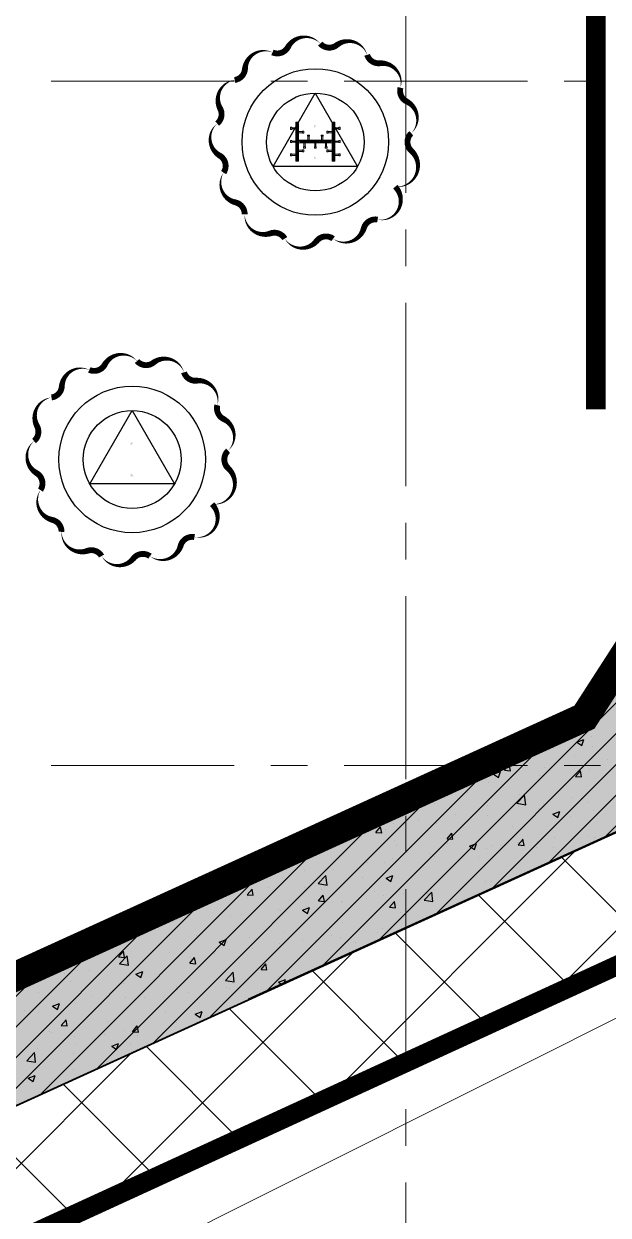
# Model space of a CAD drawing. Header units: millimetres. Extents: x -346728 to 1320345, y -537202 to -385966.
# Drawn here: x 451812 to 457794, y -473542 to -461355 of the extents above; entities that cross this region are included whole.
import ezdxf
from ezdxf.xclip import XClip

# ---------------------------------------------------------------- set-up
doc = ezdxf.new("R2010")
doc.units = ezdxf.units.MM
doc.header["$LTSCALE"] = 100
doc.header["$XCLIPFRAME"] = 2
for name, pattern in [('DASHED2', [0.375, 0.25, -0.125]), ('HIDDEN', [9.525, 6.35, -3.175]), ('X1326_GLB$0$CENTER', [2, 1.25, -0.25, 0.25, -0.25])]:
    doc.linetypes.add(name, pattern=pattern)
for name, color, linetype, lineweight in [('0 T TEXT', 7, 'Continuous', 13), ('KCMANH', 8, 'Continuous', 13), ('KINGPOST', 5, 'Continuous', 20), ('L.DUONG', 234, 'Continuous', 15), ('LINE', 7, 'Continuous', 13), ('X1326_GLB$0$A-tim', 8, 'X1326_GLB$0$CENTER', 9)]:
    doc.layers.add(name, color=color, linetype=linetype, lineweight=lineweight)
for name, color, linetype in [('DM', 8, 'Continuous'), ('hach', 253, 'Continuous'), ('PL', 3, 'Continuous'), ('thep doc', 6, 'Continuous'), ('W2', 4, 'Continuous'), ('XR_1326_csPL$0$hach', 253, 'Continuous'), ('XR_1326_csPL$0$W2', 4, 'Continuous')]:
    doc.layers.add(name, color=color, linetype=linetype)
doc.linetypes.add('FENCELINE2', pattern='A,0.25,-0.1,[132,ltypeshp.shx,S=0.1,R=0,X=-0.1,Y=0],-0.1,1', length=1.45)
pattern_1 = [(45, (188543.33, 11377564.439), (-8.980256121, 8.980256121), []), (135, (188543.33, 11377564.439), (-8.980256121, -8.980256121), [])]

# ---------------------------------------------------------------- blocks, each defined once
blk = doc.blocks.new('LVL-KHUNGTEN')
blk.add_lwpolyline([(61072.9, 41092.8), (119123.5, 41092.8), (119123.5, 61.9), (61072.9, 61.9)], close=True)
blk = doc.blocks.new('mb duong hh')
at = {"layer": '0 T TEXT', "color": 8, "linetype": 'DASHED2', "ltscale": 300}
blk.add_lwpolyline([(75940, 34596), (80501, 41668), (80491, 88861), (75484, 93868), (-20031, 93860), (-33610, 75885), (-26182, 55955), (-6300, 2612), (0, 0)], close=True, dxfattribs=at)
at = {"layer": 'LINE', "color": 252, "lineweight": 9}
blk.add_lwpolyline([(46995, 21406), (48214, 19209), (55528, 22490), (79633, 34556), (82900, 40330), (83008, 48620), (83152, 58204), (83577, 88420), (83093, 88629)], dxfattribs=at)
blk = doc.blocks.new('MB HANG RAO TAM')
h = blk.add_hatch()
h.set_pattern_fill('ANSI37', color=8, scale=7000, style=0)
h.set_pattern_definition([(45, (527887.4, 631399.9), (-618.7184, 618.7184), []), (135, (527887.4, 631399.9), (-618.7184, -618.7184), [])])
h.paths.add_polyline_path([(89794, 74797), (94796, 69797), (94804, 22611), (90246, 15544), (52523, -1634), (34324, -9922), (14325, -19029), (8025, -16417), (-19267, 56832), (-5688, 74797), (41806, 74797), (65797, 74797)], flags=16)
h.paths.add_polyline_path([(-17293, 40146), (-15160, 40938), (-12777, 34516), (-15127, 33730), (-10493, 20001), (4784, -19373), (12548, -21453), (91490, 14752), (95488, 20874), (95620, 46027), (95770, 74597), (91825, 78101), (52350, 76926), (14008, 75822), (-9259, 75871), (-23844, 71027), (-24251, 60760)])
at = {"layer": 'L.DUONG', "color": 94, "linetype": 'FENCELINE2', "ltscale": 25, "const_width": 200, "elevation": 7850}
blk.add_lwpolyline([(13898, 75822), (14369, 75824), (20809, 75968), (32497, 76335), (48850, 76822), (75776, 77623), (91825, 78101), (95770, 74597), (95712, 63657), (95684, 58344), (95610, 44235), (95553, 33268), (95488, 20874), (91490, 14752), (75806, 7559), (49624, -4449), (26632, -14994), (12548, -21453), (4784, -19373), (0, -7161), (-6626, 9890)], dxfattribs=at)
at = {"layer": 'XR_1326_csPL$0$W2', "color": 7, "ltscale": 0.5, "elevation": 0}
blk.add_lwpolyline([(8025, -16417), (14325, -19029), (90246, 15544), (94804, 22611), (94796, 69797), (89794, 74797), (-5688, 74797), (-19267, 56832)], close=True, dxfattribs=at)
blk = doc.blocks.new('KP50')
at = {"ltscale": 0.1}
h = blk.add_hatch(color=6, dxfattribs=at)
h.dxf.hatch_style = 1
h.paths.add_polyline_path([(14, 171), (-14, 171), (-14, 142)])
h.paths.add_polyline_path([(-14, -142), (-14, -171), (14, -171)])
at = {"layer": 'KCMANH', "linetype": 'ByBlock'}
h = blk.add_hatch(dxfattribs=at)
h.set_pattern_fill('ANSI37', color=6, scale=4, style=0)
h.set_pattern_definition(pattern_1)
h.paths.add_polyline_path([(-200, 200), (-200, 171), (200, 171), (200, 200)])
h = blk.add_hatch(dxfattribs=at)
h.set_pattern_fill('ANSI37', color=6, scale=4, style=0)
h.set_pattern_definition([(45, (188728.93, 11377564.439), (-8.980256121, 8.980256121), []), (135, (188728.93, 11377564.439), (-8.980256121, -8.980256121), [])])
h.paths.add_polyline_path([(14, 171), (-14, 142), (-14, -142), (14, -171)])
h = blk.add_hatch(dxfattribs=at)
h.set_pattern_fill('ANSI37', color=6, scale=4, style=0)
h.set_pattern_definition(pattern_1)
h.paths.add_polyline_path([(-200, -171), (-200, -200), (200, -200), (200, -171)])
for p, q in [((-125, 253), (-146, 253)), ((-146, 240), (-146, 253)), ((-125, 240), (-125, 253)), ((-10, 253), (10, 253)), ((-10, 240), (-10, 253)), ((10, 240), (10, 253)), ((125, 253), (146, 253)), ((125, 240), (125, 253)), ((146, 240), (146, 253)), ((-125, 240), (-146, 240)), ((-142, 200), (-142, 240)), ((-129, 200), (-129, 240)), ((-85, 131), (-106, 131)), ((-106, 131), (-106, 118)), ((-102, 171), (-102, 131)), ((-89, 171), (-89, 131)), ((-85, 131), (-85, 118)), ((-10, 240), (10, 240)), ((-6, 200), (-6, 240)), ((6, 200), (6, 240)), ((85, 131), (106, 131)), ((85, 131), (85, 118)), ((89, 171), (89, 131)), ((102, 171), (102, 131)), ((106, 131), (106, 118)), ((125, 240), (146, 240)), ((129, 200), (129, 240)), ((142, 200), (142, 240)), ((-85, 118), (-106, 118)), ((-67, 100), (-67, 120)), ((-54, 120), (-67, 120)), ((-54, 100), (-67, 100)), ((-67, 10), (-67, -10)), ((-54, 10), (-67, 10)), ((-54, 100), (-54, 120)), ((-14, 116), (-54, 116)), ((-14, 104), (-54, 104)), ((-54, 10), (-54, -10)), ((-14, 6), (-54, 6)), ((14, 76), (54, 76)), ((14, 64), (54, 64)), ((54, 60), (54, 80)), ((54, 80), (67, 80)), ((54, 60), (67, 60)), ((67, 60), (67, 80)), ((85, 118), (106, 118)), ((-85, -118), (-106, -118)), ((-106, -131), (-106, -118)), ((-85, -131), (-85, -118)), ((-54, -10), (-67, -10)), ((-67, -100), (-67, -120)), ((-54, -100), (-67, -100)), ((-54, -120), (-67, -120)), ((-14, -6), (-54, -6)), ((-54, -100), (-54, -120)), ((-14, -104), (-54, -104)), ((-14, -116), (-54, -116)), ((14, -64), (54, -64)), ((14, -76), (54, -76)), ((54, -60), (54, -80)), ((54, -60), (67, -60)), ((54, -80), (67, -80)), ((67, -60), (67, -80)), ((85, -118), (106, -118)), ((85, -131), (85, -118)), ((106, -131), (106, -118)), ((-125, -240), (-146, -240)), ((-146, -240), (-146, -253)), ((-142, -200), (-142, -240)), ((-129, -200), (-129, -240)), ((-125, -240), (-125, -253)), ((-85, -131), (-106, -131)), ((-102, -171), (-102, -131)), ((-89, -171), (-89, -131)), ((-10, -240), (10, -240)), ((-10, -240), (-10, -253)), ((-6, -200), (-6, -240)), ((6, -200), (6, -240)), ((10, -240), (10, -253)), ((85, -131), (106, -131)), ((89, -171), (89, -131)), ((102, -171), (102, -131)), ((125, -240), (146, -240)), ((125, -240), (125, -253)), ((129, -200), (129, -240)), ((142, -200), (142, -240)), ((146, -240), (146, -253)), ((-125, -253), (-146, -253)), ((-10, -253), (10, -253)), ((125, -253), (146, -253))]:
    blk.add_line(p, q, dxfattribs=at)
at = {"layer": 'KINGPOST', "color": 6, "linetype": 'ByBlock'}
for p, q in [((-200, 200), (200, 200)), ((-200, 171), (-200, 200)), ((-200, 171), (200, 171)), ((-14, 171), (-14, -171)), ((-14, 142), (14, 171)), ((14, 171), (14, -171)), ((200, 171), (200, 200)), ((-200, -171), (200, -171)), ((-200, -171), (-200, -200)), ((-200, -200), (200, -200)), ((-14, -142), (14, -171)), ((200, -171), (200, -200))]:
    blk.add_line(p, q, dxfattribs=at)
blk.add_lwpolyline([(-14, 0), (14, 0)], dxfattribs=at)
blk = doc.blocks.new('B1 Kingpost Layout Plan1')
at = {"layer": 'KCMANH', "linetype": 'ByBlock', "rotation": 90}
blk.add_blockref('KP50', (84200, -47794, 0), dxfattribs=at)

msp = doc.modelspace()

# ---------------------------------------------------------------- hatches: boundary and pattern name
at = {"ltscale": 0.1}
h = msp.add_hatch(color=6, dxfattribs=at)
h.dxf.hatch_style = 1
h.paths.add_polyline_path([(454810.6, -462393), (454781.8, -462393), (454781.8, -462421.8)])
h.paths.add_polyline_path([(454781.8, -462706.6), (454781.8, -462735.4), (454810.6, -462735.4)])
h = msp.add_hatch(color=6, dxfattribs=at)
h.dxf.hatch_style = 1
h.paths.add_polyline_path([(452935.6, -465640.6), (452906.8, -465640.6), (452906.8, -465669.4)])
h.paths.add_polyline_path([(452906.8, -465954.2), (452906.8, -465983), (452935.6, -465983)])
at = {"layer": 'hach'}
h = msp.add_hatch(dxfattribs=at)
h.set_pattern_fill('ANSI31', color=256, scale=70)
h.set_pattern_definition([(45, (342151.22, -508591.22), (-157.15448, 157.15448), [])])
h.paths.add_polyline_path([(362433.4, -410142.2), (348853.9, -428107.5), (376146.7, -501359), (382446.8, -503970.9), (458369.1, -469396.6), (462927.9, -462329.4), (462919.8, -415142.7), (457917.8, -410142.2)])
h.paths.add_polyline_path([(363030.6, -411342.2), (350208.3, -428305.7), (377088.8, -500450.6), (382424.3, -502662.6), (457551.5, -468450.4), (461727.8, -461976.1), (461719.7, -415639.4), (457420.9, -411342.2)], flags=16)
h = msp.add_hatch(dxfattribs=at)
h.set_pattern_fill('AR-CONC', color=256, scale=4)
h.set_pattern_definition([(50, (342151.2, -508591.2), (728.7387, -63.7563), [76.2, -838.2]), (355, (342151.2, -508591.2), (-140.9737, 764.2274), [60.96, -670.5623]), (100.45144, (342211.95, -508596.54), (587.765, 700.471), [64.76, -712.361]), (46.1842, (342151.2, -508388), (1084.316, -168.1693), [114.3, -1257.3]), (96.63556, (342241.6, -508402), (949.6165, 989.7045), [97.14, -1068.5424]), (351.18415, (342151.2, -508388), (949.6165, 989.7045), [91.44, -1005.839]), (21, (342252.8, -508438.8), (606.4576, -409.0608), [76.2, -838.2]), (326, (342252.8, -508438.8), (247.208, 736.752), [60.96, -670.56]), (71.45144, (342303.36, -508472.9), (853.6657, 327.691), [64.76, -712.3598]), (37.5, (342151.22, -508591.22), (12.3544, 338.22016), [0, -662.432, 0, -680.72, 0, -673.1]), (7.5, (342151.22, -508591.22), (267.27865, 400.7223), [0, -388.112, 0, -647.192, 0, -256.54]), (327.5, (341924.65, -508591.22), (542.3624, -22.91498), [0, -254, 0, -792.48, 0, -1051.56]), (317.5, (341823.05, -508591.2), (592.5167, 101.706), [0, -330.2, 0, -526.288, 0, -746.76])])
h.paths.add_polyline_path([(362433.4, -410142.2), (348853.9, -428107.5), (376146.7, -501359), (382446.8, -503970.9), (458369.1, -469396.6), (462927.9, -462329.4), (462919.8, -415142.7), (457917.8, -410142.2)])
h.paths.add_polyline_path([(363030.6, -411342.2), (350208.3, -428305.7), (377088.8, -500450.6), (382424.3, -502662.6), (457551.5, -468450.4), (461727.8, -461976.1), (461719.7, -415639.4), (457420.9, -411342.2)], flags=16)

# ---------------------------------------------------------------- linework, layer by layer
at = {"color": 6, "elevation": -2718.3}
for points in [[(455778.3, -462474.4, 0, 60, 0.5205671), (455731.6, -462149.9, 60, 60, -0.3534527), (455668, -462008.8, 0, 60, 0.5205671), (455455.6, -461758.5, 60, 60, -0.3534915), (455326.6, -461672.8, 0, 60, 0.5205671), (455013.8, -461573.9, 60, 60, -0.3944899), (454846.5, -461557.5, 0, 60, 0.520567), (454515.6, -461594.2, 60, 60, -0.3907151), (454357.4, -461647.7, 0, 60, 0.520567), (454076.1, -461816.5, 60, 60, -0.3534934), (453970.5, -461929.8, 0, 60, 0.5205671), (453822, -462222.5, 60, 60, -0.3571345), (453791.7, -462375.6, 0, 60, 0.520567), (453817.4, -462703.3, 60, 60, -0.4289707), (453857.7, -462877.2, 0, 60, 0.520567), (453978.5, -463182, 60, 60, -0.3534582), (454073.1, -463304.5, 0, 60, 0.520567), (454337.8, -463498.6, 60, 60, -0.3534893), (454483.1, -463552, 0, 60, 0.5205671), (454810.3, -463575.6, 60, 60, -0.3982747), (454978.3, -463553.7, 0, 60, 0.520567), (455292.9, -463445.2, 60, 60, -0.3869502), (455434, -463358.1, 0, 60, 0.7314349), (455614.6, -463021.8, 0, 60, 0.7206829), (455779.2, -462654.8, 60, 60, -0.4358983)], [(453903.3, -465722, 0, 60, 0.5205671), (453856.6, -465397.5, 60, 60, -0.3534527), (453793, -465256.4, 0, 60, 0.5205671), (453580.6, -465006.1, 60, 60, -0.3534915), (453451.6, -464920.4, 0, 60, 0.5205671), (453138.8, -464821.5, 60, 60, -0.3944899), (452971.5, -464805.1, 0, 60, 0.520567), (452640.6, -464841.8, 60, 60, -0.3907151), (452482.4, -464895.2, 0, 60, 0.520567), (452201.1, -465064.1, 60, 60, -0.3534934), (452095.5, -465177.4, 0, 60, 0.5205671), (451947, -465470.1, 60, 60, -0.3571345), (451916.7, -465623.2, 0, 60, 0.520567), (451942.4, -465950.9, 60, 60, -0.4289707), (451982.7, -466124.8, 0, 60, 0.520567), (452103.5, -466429.6, 60, 60, -0.3534582), (452198.1, -466552.1, 0, 60, 0.520567), (452462.8, -466746.2, 60, 60, -0.3534893), (452608.1, -466799.6, 0, 60, 0.5205671), (452935.3, -466823.2, 60, 60, -0.3982747), (453103.3, -466801.2, 0, 60, 0.520567), (453417.9, -466692.8, 60, 60, -0.3869502), (453559, -466605.7, 0, 60, 0.7314349), (453739.6, -466269.4, 0, 60, 0.7206829), (453904.2, -465902.4, 60, 60, -0.4358983)]]:
    msp.add_lwpolyline(points, format="xyseb", close=True, dxfattribs=at)
at = {"layer": 'PL', "elevation": -1404.9}
for points in [[(455229.2, -462814.2), (454363.2, -462814.2), (454796.2, -462064.2)], [(455229.2, -462814.2), (454363.2, -462814.2), (454796.2, -462064.2)], [(453354.2, -466061.8), (452488.2, -466061.8), (452921.2, -465311.8)], [(453354.2, -466061.8), (452488.2, -466061.8), (452921.2, -465311.8)]]:
    msp.add_lwpolyline(points, close=True, dxfattribs=at)
at = {"layer": 'PL'}
for centre, radius in [((454796.2, -462564.2, -1404.9), 750), ((454796.2, -462564.2, -1404.9), 750), ((454796.2, -462564.2, -1404.9), 500), ((454796.2, -462564.2, -1404.9), 500), ((452921.2, -465811.8, -1404.9), 750), ((452921.2, -465811.8, -1404.9), 750), ((452921.2, -465811.8, -1404.9), 500), ((452921.2, -465811.8, -1404.9), 500)]:
    msp.add_circle(centre, radius, dxfattribs=at)
at = {"layer": 'W2', "ltscale": 0.5, "elevation": -1404.9}
for points in [[(362433.4, -410142.2), (348853.9, -428107.5), (376146.7, -501359), (382446.8, -503970.9), (458369.1, -469396.6), (462927.9, -462329.4), (462919.6, -415142.1), (457917.8, -410142.2)], [(363030.6, -411342.2), (350208.3, -428305.7), (377088.8, -500450.6), (382424.3, -502662.6), (457551.5, -468450.4), (461727.8, -461976.1), (461719.7, -415639.4), (457420.9, -411342.2)]]:
    msp.add_lwpolyline(points, close=True, dxfattribs=at)
at = {"layer": 'X1326_GLB$0$A-tim', "ltscale": 15}
for p, q in [((455721.3, -398208.6, -1404.9), (455721.3, -512162.7, -1404.9)), ((341092.1, -461941.6, -1404.9), (475778.7, -461941.6, -1404.9)), ((341092.1, -468941.8, -1404.9), (475778.7, -468941.8, -1404.9))]:
    msp.add_line(p, q, dxfattribs=at)
at = {"layer": 'XR_1326_csPL$0$hach', "color": 250}
for p, q in [((455451.2, -470725.4, -1404.9), (461257.1, -464919.5, -1404.9)), ((456028.4, -470462.5, -1404.9), (460685.9, -465805, -1404.9)), ((456605.5, -470199.7, -1404.9), (460114.6, -466690.6, -1404.9)), ((457182.6, -469936.9, -1404.9), (459543.4, -467576.1, -1404.9)), ((457655.2, -468396.8, -1404.9), (457655.2, -468396.8, -1404.9)), ((457759.8, -469674.1, -1404.9), (458972.2, -468461.7, -1404.9)), ((454874.1, -470988.2, -1404.9), (457295.3, -468567, -1404.9)), ((457412, -468560.5, -1404.9), (457412, -468560.5, -1404.9)), ((457666.4, -468527, -1404.9), (457666.4, -468527, -1404.9)), ((457105.9, -468708.2, -1404.9), (457105.9, -468708.2, -1404.9)), ((457474.6, -468702.3, -1404.9), (457545.7, -468675, -1404.9)), ((457474.6, -468702.4, -1404.9), (457525.1, -468736.5, -1404.9)), ((457525.1, -468736.5, -1404.9), (457545.7, -468675.1, -1404.9)), ((457619.1, -468643.1, -1404.9), (457619.1, -468643.1, -1404.9)), ((454297, -471251, -1404.9), (456718.1, -468829.9, -1404.9)), ((457089.3, -468723.8, -1404.9), (457089.3, -468723.8, -1404.9)), ((457631.6, -468746.7, -1404.9), (457631.6, -468746.7, -1404.9)), ((456732.5, -468990.8, -1404.9), (456781.5, -468932.4, -1404.9)), ((456793, -468996.2, -1404.9), (456781.3, -468932.5, -1404.9)), ((456858.2, -468955.8, -1404.9), (456858.2, -468955.8, -1404.9)), ((457399.1, -468927.7, -1404.9), (457399.1, -468927.7, -1404.9)), ((457450.7, -468854.1, -1404.9), (457450.7, -468854.1, -1404.9)), ((457783.9, -468877.1, -1404.9), (457783.9, -468877.1, -1404.9)), ((456265.7, -469057.5, -1404.9), (456265.7, -469057.5, -1404.9)), ((456503.1, -469045.7, -1404.9), (456503.1, -469045.7, -1404.9)), ((456620.9, -469030, -1404.9), (456692.1, -469002.7, -1404.9)), ((456620.9, -469030.1, -1404.9), (456671.4, -469064.2, -1404.9)), ((456671.4, -469064.2, -1404.9), (456692, -469002.8, -1404.9)), ((456732.5, -468990.8, -1404.9), (456793.3, -468996.1, -1404.9)), ((457093.6, -469046.4, -1404.9), (457093.6, -469046.4, -1404.9)), ((457144.7, -468961.2, -1404.9), (457144.7, -468961.2, -1404.9)), ((457461.3, -469054.6, -1404.9), (457510.3, -468996.2, -1404.9)), ((457461.3, -469054.6, -1404.9), (457522, -469059.9, -1404.9)), ((457521.8, -469059.9, -1404.9), (457510, -468996.2, -1404.9)), ((457606.8, -468981.4, -1404.9), (457606.8, -468981.4, -1404.9)), ((453719.9, -471513.8, -1404.9), (456141, -469092.7, -1404.9)), ((456044.2, -469194.1, -1404.9), (456044.2, -469194.1, -1404.9)), ((456571.9, -469117.9, -1404.9), (456571.9, -469117.9, -1404.9)), ((456349.1, -469220, -1404.9), (456349.1, -469220, -1404.9)), ((456859.7, -469329.3, -1404.9), (456938.8, -469246.8, -1404.9)), ((456891.4, -469243, -1404.9), (456891.4, -469243, -1404.9)), ((456950, -469343.3, -1404.9), (456938.7, -469246.8, -1404.9)), ((457433.8, -469265.9, -1404.9), (457433.8, -469265.9, -1404.9)), ((457516.6, -469277.8, -1404.9), (457516.6, -469277.8, -1404.9)), ((457594.4, -469319.6, -1404.9), (457594.4, -469319.6, -1404.9)), ((453142.7, -471776.6, -1404.9), (455563.9, -469355.5, -1404.9)), ((455767.2, -469357.8, -1404.9), (455817.8, -469391.9, -1404.9)), ((455767.3, -469357.7, -1404.9), (455838.4, -469330.4, -1404.9)), ((455817.8, -469391.9, -1404.9), (455838.4, -469330.5, -1404.9)), ((456020.9, -469333.6, -1404.9), (456020.9, -469333.6, -1404.9)), ((456563.3, -469356.5, -1404.9), (456563.3, -469356.5, -1404.9)), ((456859.6, -469329.2, -1404.9), (456950, -469343.2, -1404.9)), ((456877.5, -469362, -1404.9), (456877.5, -469362, -1404.9)), ((457081.2, -469384.6, -1404.9), (457081.2, -469384.6, -1404.9)), ((457105.6, -469379.4, -1404.9), (457105.6, -469379.4, -1404.9)), ((457131.8, -469328.5, -1404.9), (457131.8, -469328.5, -1404.9)), ((457227.4, -469439.1, -1404.9), (457298.5, -469411.8, -1404.9)), ((457227.4, -469439.2, -1404.9), (457277.9, -469473.2, -1404.9)), ((457277.9, -469473.2, -1404.9), (457298.5, -469411.9, -1404.9)), ((457648, -469402.3, -1404.9), (457648, -469402.3, -1404.9)), ((455596.7, -469530.6, -1404.9), (455596.7, -469530.6, -1404.9)), ((455851, -469497.1, -1404.9), (455851, -469497.1, -1404.9)), ((456031.9, -469532.3, -1404.9), (456031.9, -469532.3, -1404.9)), ((456235.8, -469446.4, -1404.9), (456235.8, -469446.4, -1404.9)), ((456559.6, -469456.2, -1404.9), (456559.6, -469456.2, -1404.9)), ((456816.2, -469562, -1404.9), (456816.2, -469562, -1404.9)), ((457408.7, -469460.3, -1404.9), (457408.7, -469460.3, -1404.9)), ((452565.6, -472039.4, -1404.9), (454986.7, -469618.3, -1404.9)), ((454913.6, -469685.4, -1404.9), (454984.7, -469658.1, -1404.9)), ((454913.6, -469685.5, -1404.9), (454964.1, -469719.6, -1404.9)), ((454964.1, -469719.6, -1404.9), (454984.7, -469658.2, -1404.9)), ((454997, -469668.9, -1404.9), (454997, -469668.9, -1404.9)), ((455416, -469627.5, -1404.9), (455465, -469569.1, -1404.9)), ((455416, -469627.5, -1404.9), (455476.8, -469632.8, -1404.9)), ((455476.5, -469632.9, -1404.9), (455464.8, -469569.2, -1404.9)), ((455518.7, -469597.4, -1404.9), (455518.7, -469597.4, -1404.9)), ((456144.8, -469691.3, -1404.9), (456193.7, -469632.9, -1404.9)), ((456205.3, -469696.6, -1404.9), (456193.5, -469632.9, -1404.9)), ((456223.7, -469663.7, -1404.9), (456223.7, -469663.7, -1404.9)), ((457249.3, -469678.5, -1404.9), (457249.3, -469678.5, -1404.9)), ((457582.1, -469657.8, -1404.9), (457582.1, -469657.8, -1404.9)), ((457652.2, -469683.4, -1404.9), (457652.2, -469683.4, -1404.9)), ((455062.2, -469690.7, -1404.9), (455062.2, -469690.7, -1404.9)), ((455604.6, -469713.6, -1404.9), (455604.6, -469713.6, -1404.9)), ((455631.2, -469765.4, -1404.9), (455631.2, -469765.4, -1404.9)), ((456144.8, -469691.3, -1404.9), (456205.5, -469696.6, -1404.9)), ((456146.9, -469736.5, -1404.9), (456146.9, -469736.5, -1404.9)), ((456373.7, -469766.8, -1404.9), (456444.9, -469739.5, -1404.9)), ((456373.7, -469766.9, -1404.9), (456424.2, -469800.9, -1404.9)), ((456424.2, -469800.9, -1404.9), (456444.8, -469739.5, -1404.9)), ((456547.2, -469794.4, -1404.9), (456547.2, -469794.4, -1404.9)), ((456610.2, -469762.7, -1404.9), (456610.2, -469762.7, -1404.9)), ((456689.3, -469759.4, -1404.9), (456689.3, -469759.4, -1404.9)), ((456864.5, -469729.2, -1404.9), (456864.5, -469729.2, -1404.9)), ((456873.5, -469755, -1404.9), (456922.5, -469696.6, -1404.9)), ((456873.5, -469755, -1404.9), (456934.2, -469760.3, -1404.9)), ((456934, -469760.4, -1404.9), (456922.3, -469696.7, -1404.9)), ((457059.7, -469785.1, -1404.9), (457059.7, -469785.1, -1404.9)), ((457068.9, -469722.8, -1404.9), (457068.9, -469722.8, -1404.9)), ((457231.7, -469782.3, -1404.9), (457231.7, -469782.3, -1404.9)), ((451988.5, -472302.3, -1404.9), (454409.6, -469881.1, -1404.9)), ((455038.7, -469867.1, -1404.9), (455038.7, -469867.1, -1404.9)), ((455329.4, -469931.3, -1404.9), (455329.4, -469931.3, -1404.9)), ((455583.7, -469897.8, -1404.9), (455583.7, -469897.8, -1404.9)), ((455968.5, -469847.2, -1404.9), (455968.5, -469847.2, -1404.9)), ((456019.5, -469870.6, -1404.9), (456019.5, -469870.6, -1404.9)), ((456467.2, -469886.8, -1404.9), (456467.2, -469886.8, -1404.9)), ((454084, -470029.4, -1404.9), (454110.4, -470047.3, -1404.9)), ((454110.4, -470047.3, -1404.9), (454122.3, -470012, -1404.9)), ((454446.2, -469968.8, -1404.9), (454446.2, -469968.8, -1404.9)), ((454687.7, -470015.8, -1404.9), (454687.7, -470015.8, -1404.9)), ((454984.7, -470007.1, -1404.9), (454984.7, -470007.1, -1404.9)), ((455506.3, -469935.6, -1404.9), (455506.3, -469935.6, -1404.9)), ((455874.6, -469988.5, -1404.9), (455874.6, -469988.5, -1404.9)), ((451411.4, -472565.1, -1404.9), (453832.5, -470143.9, -1404.9)), ((453943.8, -470148.4, -1404.9), (453943.8, -470148.4, -1404.9)), ((454048.6, -470099.9, -1404.9), (454048.6, -470099.9, -1404.9)), ((454302.9, -470066.4, -1404.9), (454302.9, -470066.4, -1404.9)), ((454457, -470083.3, -1404.9), (454457, -470083.3, -1404.9)), ((454825.7, -470150.8, -1404.9), (454904.9, -470068.4, -1404.9)), ((454825.7, -470150.8, -1404.9), (454916, -470164.8, -1404.9)), ((454916, -470164.9, -1404.9), (454904.8, -470068.4, -1404.9)), ((455282.1, -470090.2, -1404.9), (455282.1, -470090.2, -1404.9)), ((455520, -470094.5, -1404.9), (455570.6, -470128.6, -1404.9)), ((455520.1, -470094.5, -1404.9), (455591.2, -470067.2, -1404.9)), ((455570.6, -470128.6, -1404.9), (455591.2, -470067.2, -1404.9)), ((456342.9, -470163.4, -1404.9), (456342.9, -470163.4, -1404.9)), ((456534.9, -470132.6, -1404.9), (456534.9, -470132.6, -1404.9)), ((456597.3, -470129.9, -1404.9), (456597.3, -470129.9, -1404.9)), ((454097.1, -470293.6, -1404.9), (454097.1, -470293.6, -1404.9)), ((454099.5, -470264.2, -1404.9), (454148.5, -470205.9, -1404.9)), ((454099.5, -470264.2, -1404.9), (454160.3, -470269.5, -1404.9)), ((454160, -470269.6, -1404.9), (454148.3, -470205.9, -1404.9)), ((454322, -470186.9, -1404.9), (454322, -470186.9, -1404.9)), ((454689.6, -470191.9, -1404.9), (454689.6, -470191.9, -1404.9)), ((454828.3, -470328, -1404.9), (454877.2, -470269.6, -1404.9)), ((454864.4, -470209.8, -1404.9), (454864.4, -470209.8, -1404.9)), ((454888.8, -470333.3, -1404.9), (454877, -470269.7, -1404.9)), ((455316.5, -470298.5, -1404.9), (455316.5, -470298.5, -1404.9)), ((455406.7, -470232.7, -1404.9), (455406.7, -470232.7, -1404.9)), ((455494, -470273.8, -1404.9), (455494, -470273.8, -1404.9)), ((455701.3, -470247.9, -1404.9), (455701.3, -470247.9, -1404.9)), ((455910, -470319, -1404.9), (455989.2, -470236.5, -1404.9)), ((455949.1, -470255.7, -1404.9), (455949.1, -470255.7, -1404.9)), ((456000.3, -470333, -1404.9), (455989.1, -470236.5, -1404.9)), ((456007.2, -470208.8, -1404.9), (456007.2, -470208.8, -1404.9)), ((450834.2, -472827.9, -1404.9), (453255.4, -470406.8, -1404.9)), ((453504.6, -470395.3, -1404.9), (453504.6, -470395.3, -1404.9)), ((453993.9, -470300.5, -1404.9), (453993.9, -470300.5, -1404.9)), ((454420.5, -470416.5, -1404.9), (454420.5, -470416.5, -1404.9)), ((454536.2, -470323.4, -1404.9), (454536.2, -470323.4, -1404.9)), ((454666.4, -470422.2, -1404.9), (454737.5, -470394.9, -1404.9)), ((454716.9, -470456.3, -1404.9), (454737.5, -470394.9, -1404.9)), ((454828.3, -470328, -1404.9), (454889, -470333.3, -1404.9)), ((454972.3, -470345.4, -1404.9), (454972.3, -470345.4, -1404.9)), ((455062.1, -470332, -1404.9), (455062.1, -470332, -1404.9)), ((455078.6, -470346.3, -1404.9), (455078.6, -470346.3, -1404.9)), ((455557, -470391.7, -1404.9), (455606, -470333.4, -1404.9)), ((455557, -470391.7, -1404.9), (455617.7, -470397.1, -1404.9)), ((455617.5, -470397.1, -1404.9), (455605.8, -470333.4, -1404.9)), ((455620.9, -470369.2, -1404.9), (455620.9, -470369.2, -1404.9)), ((455910, -470318.9, -1404.9), (456000.4, -470332.9, -1404.9)), ((456163.3, -470392.1, -1404.9), (456163.3, -470392.1, -1404.9)), ((456262.7, -470344.1, -1404.9), (456262.7, -470344.1, -1404.9)), ((453781.3, -470500.6, -1404.9), (453781.3, -470500.6, -1404.9)), ((453931.4, -470486.6, -1404.9), (453931.4, -470486.6, -1404.9)), ((454035.7, -470467.2, -1404.9), (454035.7, -470467.2, -1404.9)), ((454444.6, -470421.5, -1404.9), (454444.6, -470421.5, -1404.9)), ((454666.4, -470422.2, -1404.9), (454716.9, -470456.3, -1404.9)), ((455670.1, -470445.8, -1404.9), (455670.1, -470445.8, -1404.9)), ((452754.9, -470635.8, -1404.9), (452754.9, -470635.8, -1404.9)), ((452882.1, -470634.3, -1404.9), (452882.1, -470634.3, -1404.9)), ((453035.1, -470657.5, -1404.9), (453035.1, -470657.5, -1404.9)), ((453139.7, -470585.1, -1404.9), (453139.7, -470585.1, -1404.9)), ((453409.8, -470558.1, -1404.9), (453409.8, -470558.1, -1404.9)), ((454485.1, -470649.2, -1404.9), (454485.1, -470649.2, -1404.9)), ((455077.6, -470547.5, -1404.9), (455077.6, -470547.5, -1404.9)), ((455434, -470648.6, -1404.9), (455434, -470648.6, -1404.9)), ((455481.6, -470612, -1404.9), (455481.6, -470612, -1404.9)), ((450257.1, -473090.7, -1404.9), (452678.2, -470669.6, -1404.9)), ((453577.5, -470680.4, -1404.9), (453577.5, -470680.4, -1404.9)), ((453812.7, -470749.9, -1404.9), (453883.9, -470722.5, -1404.9)), ((453812.7, -470749.9, -1404.9), (453863.2, -470784, -1404.9)), ((453863.2, -470784, -1404.9), (453883.8, -470722.6, -1404.9)), ((453892.6, -470750.9, -1404.9), (453892.6, -470750.9, -1404.9)), ((454119.9, -470703.4, -1404.9), (454119.9, -470703.4, -1404.9)), ((454432.3, -470759.8, -1404.9), (454432.3, -470759.8, -1404.9)), ((454662.2, -470726.3, -1404.9), (454662.2, -470726.3, -1404.9)), ((454794.8, -470732.7, -1404.9), (454794.8, -470732.7, -1404.9)), ((454960, -470683.6, -1404.9), (454960, -470683.6, -1404.9)), ((455049.2, -470699.3, -1404.9), (455049.2, -470699.3, -1404.9)), ((455204.6, -470749.2, -1404.9), (455204.6, -470749.2, -1404.9)), ((452783, -470900.9, -1404.9), (452832, -470842.6, -1404.9)), ((452783, -470900.9, -1404.9), (452843.7, -470906.3, -1404.9)), ((452791.8, -470972.4, -1404.9), (452870.9, -470889.9, -1404.9)), ((452843.5, -470906.3, -1404.9), (452831.8, -470842.6, -1404.9)), ((452882.1, -470986.4, -1404.9), (452870.9, -470889.9, -1404.9)), ((453300.1, -470852.6, -1404.9), (453300.1, -470852.6, -1404.9)), ((453397.4, -470896.3, -1404.9), (453397.4, -470896.3, -1404.9)), ((453511.8, -470964.7, -1404.9), (453560.7, -470906.3, -1404.9)), ((453514, -470901.4, -1404.9), (453514, -470901.4, -1404.9)), ((453572.3, -470970.1, -1404.9), (453560.5, -470906.4, -1404.9)), ((453768.4, -470867.9, -1404.9), (453768.4, -470867.9, -1404.9)), ((453919.1, -470824.8, -1404.9), (453919.1, -470824.8, -1404.9)), ((454153.2, -470817.2, -1404.9), (454153.2, -470817.2, -1404.9)), ((449680, -473353.5, -1404.9), (452101.1, -470932.4, -1404.9)), ((452707.6, -470954.3, -1404.9), (452707.6, -470954.3, -1404.9)), ((452791.7, -470972.3, -1404.9), (452882.1, -470986.3, -1404.9)), ((452869.7, -470972.5, -1404.9), (452869.7, -470972.5, -1404.9)), ((452872.4, -470985.8, -1404.9), (452872.4, -470985.8, -1404.9)), ((453511.8, -470964.7, -1404.9), (453572.5, -470970, -1404.9)), ((454240.5, -471028.5, -1404.9), (454289.5, -470970.1, -1404.9)), ((454240.5, -471028.5, -1404.9), (454301.2, -471033.8, -1404.9)), ((454301, -471033.8, -1404.9), (454289.3, -470970.1, -1404.9)), ((451834.9, -471109.1, -1404.9), (451834.9, -471109.1, -1404.9)), ((452115, -471056, -1404.9), (452115, -471056, -1404.9)), ((452233.3, -471070, -1404.9), (452233.3, -471070, -1404.9)), ((452356.6, -471037.6, -1404.9), (452356.6, -471037.6, -1404.9)), ((452487.6, -471036.5, -1404.9), (452487.6, -471036.5, -1404.9)), ((452959, -471077.6, -1404.9), (453009.6, -471111.7, -1404.9)), ((452959.1, -471077.5, -1404.9), (453030.2, -471050.2, -1404.9)), ((453009.6, -471111.7, -1404.9), (453030.2, -471050.3, -1404.9)), ((453876.1, -471140.5, -1404.9), (453955.2, -471058.1, -1404.9)), ((453876.1, -471140.5, -1404.9), (453966.4, -471154.5, -1404.9)), ((453966.4, -471154.6, -1404.9), (453955.2, -471058.1, -1404.9)), ((454419.2, -471158.9, -1404.9), (454490.3, -471131.6, -1404.9)), ((454419.9, -471098, -1404.9), (454419.9, -471098, -1404.9)), ((454477.9, -471168.6, -1404.9), (454490.3, -471131.7, -1404.9)), ((454527.6, -471133.5, -1404.9), (454527.6, -471133.5, -1404.9)), ((451966.8, -471267.3, -1404.9), (451966.8, -471267.3, -1404.9)), ((452294.9, -471153.8, -1404.9), (452294.9, -471153.8, -1404.9)), ((452837.3, -471176.7, -1404.9), (452837.3, -471176.7, -1404.9)), ((453379.7, -471199.6, -1404.9), (453379.7, -471199.6, -1404.9)), ((453385.1, -471234.6, -1404.9), (453385.1, -471234.6, -1404.9)), ((453501.1, -471268.6, -1404.9), (453501.1, -471268.6, -1404.9)), ((453885.9, -471217.9, -1404.9), (453885.9, -471217.9, -1404.9)), ((453906.7, -471163, -1404.9), (453906.7, -471163, -1404.9)), ((453922, -471222.5, -1404.9), (453922, -471222.5, -1404.9)), ((454419.1, -471159, -1404.9), (454451.3, -471180.7, -1404.9)), ((452105.4, -471405.2, -1404.9), (452176.5, -471377.9, -1404.9)), ((452155.9, -471439.4, -1404.9), (452176.5, -471378, -1404.9)), ((452344.2, -471375.8, -1404.9), (452344.2, -471375.8, -1404.9)), ((452509.2, -471290.3, -1404.9), (452509.2, -471290.3, -1404.9)), ((452605.1, -471386.6, -1404.9), (452605.1, -471386.6, -1404.9)), ((452857.4, -471310.7, -1404.9), (452857.4, -471310.7, -1404.9)), ((453051.5, -471313.2, -1404.9), (453051.5, -471313.2, -1404.9)), ((453246.8, -471302.1, -1404.9), (453246.8, -471302.1, -1404.9)), ((453593.9, -471336.1, -1404.9), (453593.9, -471336.1, -1404.9)), ((453850.6, -471357.1, -1404.9), (453850.6, -471357.1, -1404.9)), ((451822.6, -471447.3, -1404.9), (451822.6, -471447.3, -1404.9)), ((451966, -471470.7, -1404.9), (451966, -471470.7, -1404.9)), ((452105.4, -471405.3, -1404.9), (452155.9, -471439.4, -1404.9)), ((452220.3, -471437.2, -1404.9), (452220.3, -471437.2, -1404.9)), ((453258.1, -471458.8, -1404.9), (453258.1, -471458.8, -1404.9)), ((453565.5, -471486.6, -1404.9), (453636.7, -471459.3, -1404.9)), ((453565.5, -471486.7, -1404.9), (453616, -471520.8, -1404.9)), ((453616, -471520.8, -1404.9), (453636.6, -471459.4, -1404.9)), ((452195.3, -471601.4, -1404.9), (452244.2, -471543, -1404.9)), ((452195.3, -471601.4, -1404.9), (452256, -471606.7, -1404.9)), ((452255.8, -471606.8, -1404.9), (452244, -471543.1, -1404.9)), ((452665.6, -471560.5, -1404.9), (452665.6, -471560.5, -1404.9)), ((452924, -471665.2, -1404.9), (452973, -471606.8, -1404.9)), ((452984.5, -471670.5, -1404.9), (452972.7, -471606.8, -1404.9)), ((453372.7, -471572.8, -1404.9), (453372.7, -471572.8, -1404.9)), ((452073.1, -471662.2, -1404.9), (452073.1, -471662.2, -1404.9)), ((452092.8, -471670.2, -1404.9), (452092.8, -471670.2, -1404.9)), ((452331.8, -471714, -1404.9), (452331.8, -471714, -1404.9)), ((452635.2, -471693.1, -1404.9), (452635.2, -471693.1, -1404.9)), ((452845, -471649, -1404.9), (452845, -471649, -1404.9)), ((452924, -471665.2, -1404.9), (452984.7, -471670.5, -1404.9)), ((452979.5, -471702.8, -1404.9), (452979.5, -471702.8, -1404.9)), ((453177.5, -471716.1, -1404.9), (453177.5, -471716.1, -1404.9)), ((453233.8, -471669.3, -1404.9), (453233.8, -471669.3, -1404.9)), ((451842.2, -471962.1, -1404.9), (451921.3, -471879.6, -1404.9)), ((451932.5, -471976.1, -1404.9), (451921.3, -471879.6, -1404.9)), ((451953, -471837.9, -1404.9), (451953, -471837.9, -1404.9)), ((452337.8, -471787.3, -1404.9), (452337.8, -471787.3, -1404.9)), ((452711.8, -471814.4, -1404.9), (452762.4, -471848.5, -1404.9)), ((452711.9, -471814.3, -1404.9), (452783, -471787, -1404.9)), ((452762.4, -471848.5, -1404.9), (452783, -471787.1, -1404.9)), ((452909.1, -471783.6, -1404.9), (452909.1, -471783.6, -1404.9)), ((451842.1, -471962, -1404.9), (451932.5, -471976, -1404.9)), ((452316.5, -471885.3, -1404.9), (452316.5, -471885.3, -1404.9)), ((451858.2, -472142, -1404.9), (451929.3, -472114.7, -1404.9)), ((451908.7, -472176.1, -1404.9), (451929.3, -472114.8, -1404.9)), ((452319.5, -472052.2, -1404.9), (452319.5, -472052.2, -1404.9)), ((451858.2, -472142.1, -1404.9), (451908.7, -472176.1, -1404.9)), ((451894.9, -472189.4, -1404.9), (451894.9, -472189.4, -1404.9)), ((452070.6, -472188, -1404.9), (452070.6, -472188, -1404.9))]:
    msp.add_line(p, q, dxfattribs=at)
at = {"layer": 'XR_1326_csPL$0$W2', "color": 7, "ltscale": 0.5}
for p, q in [((457551.5, -468450.4, -1404.9), (461727.8, -461976.1, -1404.9)), ((382424.3, -502662.6, -1404.9), (457551.5, -468450.4, -1404.9)), ((382446.8, -503970.9, -1404.9), (458369.1, -469396.6, -1404.9))]:
    msp.add_line(p, q, dxfattribs=at)

# ---------------------------------------------------------------- block references
at = {"extrusion": (0.00597, -2.28885e-18, 0.999982), "xscale": 3.385207865094198, "yscale": 3.385207865094198, "zscale": 3.385207865094198}
msp.add_blockref('LVL-KHUNGTEN', (112985.2, -525073.6, 1027.7), dxfattribs=at)
ref = msp.add_blockref('mb duong hh', (382446.7, -503978, 0))
XClip(ref).set_block_clipping_path([(-58962.6888090824, -15358.4345334051), (108047.3313388755, 114603.0144500207)])

# ---------------------------------------------------------------- next in the draw order: block references
msp.add_blockref('MB HANG RAO TAM', (368121.2, -484948.9, 0))

# ---------------------------------------------------------------- next in the draw order: linework, layer by layer
at = {"layer": 'DM', "color": 7, "linetype": 'HIDDEN', "const_width": 300, "elevation": -1404.9}
msp.add_lwpolyline([(461719.3, -444604.3), (461727.5, -461973.7), (457551.1, -468448), (402696.6, -493428.3), (402705, -478739.5), (404143.7, -478739.5), (404143.7, -447776.3), (406870.9, -447776.3), (406870.9, -444604.3)], close=True, dxfattribs=at)
at = {"layer": 'thep doc', "const_width": 200, "elevation": -3876.7}
msp.add_lwpolyline([(457667.2, -465299.5), (457667.2, -446233.9), (450038.3, -446233.9), (450038.3, -470065.1), (442633, -470065.1), (442633, -446227.4), (434656.1, -446227.4), (434656.1, -476084)], dxfattribs=at)

# ---------------------------------------------------------------- next in the draw order: block references
msp.add_blockref('B1 Kingpost Layout Plan1', (370596.3, -414766, -1404.9))

doc.saveas('drawing.dxf')
